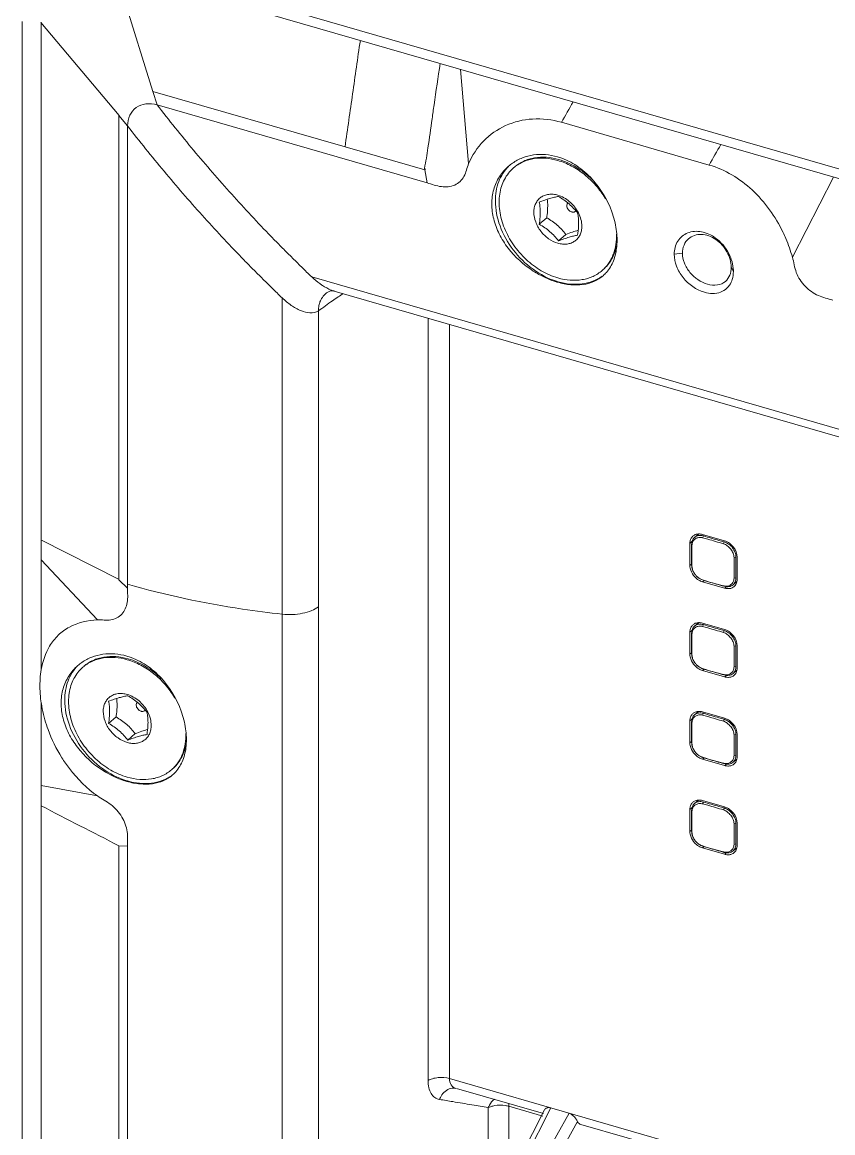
# Model space of a CAD drawing. Header units: millimetres. Extents: x 0 to 3564, y 0 to 2520.
# Drawn here: x 2374.2 to 2421.7, y 1980.3 to 2045.3 of the extents above; entities that cross this region are included whole.
import ezdxf

# ---------------------------------------------------------------- set-up
doc = ezdxf.new("R2010")
doc.units = ezdxf.units.MM
doc.layers.get('0').update_dxf_attribs({"lineweight": 13})

# ---------------------------------------------------------------- blocks, each defined once
blk = doc.blocks.new('A$C00222079')
for p, q in [((6.218, 23.867), (5.781, 23.488)), ((6.906, 22.514), (7.343, 22.892))]:
    blk.add_line(p, q)
for centre, radius, start, end in [((5.816, 23.857), 3.725, 71.81284, 73.89251), ((5.775, 24.798), 2.755, 124.53327, 130.89856), ((5.734, 25.094), 2.237, 128.87055, 130.89382), ((5.278, 22.373), 5.103, 30.43233, 31.15554), ((8.006, 22.471), 2.237, 310.89414, 312.91547), ((8.165, 22.036), 2.073, 310.92392, 318.53906), ((8.146, 24.584), 4.676, 253.0269, 253.89628), ((8.031, 24.101), 4.145, 252.61394, 253.89542)]:
    blk.add_arc(centre, radius, start, end)
for points, knots in [([(6.849, 27.436), (6.619, 27.502), (6.152, 27.589), (5.451, 27.57), (4.791, 27.4), (4.394, 27.192), (4.213, 27.067)], [0, 0, 0, 0, 0.261998, 0.514879, 0.76, 1, 1, 1, 1]), ([(4.33, 26.837), (4.41, 26.906), (4.582, 27.035), (4.867, 27.19), (5.175, 27.307), (5.618, 27.41), (6.216, 27.432), (6.692, 27.343), (6.93, 27.274)], [0, 0, 0, 0, 0.116286, 0.233593, 0.352871, 0.474937, 0.729326, 1, 1, 1, 1]), ([(6.87, 27.222), (6.639, 27.289), (6.177, 27.377), (5.597, 27.361), (5.164, 27.269), (4.862, 27.163), (4.582, 27.019), (4.411, 26.9), (4.331, 26.835)], [0, 0, 0, 0, 0.270316, 0.524847, 0.647069, 0.766487, 0.883841, 1, 1, 1, 1]), ([(8.877, 26.133), (8.612, 26.422), (8.029, 26.931), (7.334, 27.279), (6.978, 27.396)], [0, 0, 0, 0, 0.511319, 1, 1, 1, 1]), ([(3.971, 26.88), (3.768, 26.704), (3.409, 26.286), (3.073, 25.521), (2.96, 24.664), (3.078, 23.771), (3.413, 22.89), (4.116, 21.786), (4.871, 21.106), (5.43, 20.746)], [0, 0, 0, 0, 0.110779, 0.223415, 0.340175, 0.462703, 0.591528, 0.725827, 1, 1, 1, 1]), ([(3.977, 26.877), (3.853, 26.752), (3.629, 26.471), (3.299, 25.806), (3.209, 25.234), (3.209, 24.851)], [0, 0, 0, 0, 0.237804, 0.481875, 1, 1, 1, 1]), ([(4.27, 26.785), (4.163, 26.692), (3.964, 26.483), (3.727, 26.116), (3.556, 25.702), (3.452, 25.249), (3.419, 24.768), (3.455, 24.267), (3.561, 23.757), (3.733, 23.247), (3.969, 22.749), (4.263, 22.272), (4.61, 21.826), (5.003, 21.418), (5.433, 21.059), (6.036, 20.659), (6.532, 20.439), (6.87, 20.342)], [0, 0, 0, 0, 0.05183, 0.104458, 0.158586, 0.214743, 0.27325, 0.33421, 0.397528, 0.46294, 0.530041, 0.598325, 0.667217, 0.736111, 0.804398, 0.871501, 1, 1, 1, 1]), ([(9.646, 25.013), (9.486, 25.278), (9.118, 25.779), (8.449, 26.418), (7.696, 26.915), (7.147, 27.142), (6.87, 27.222)], [0, 0, 0, 0, 0.256117, 0.511979, 0.761604, 1, 1, 1, 1]), ([(6.93, 27.274), (7.284, 27.172), (7.983, 26.858), (8.586, 26.39), (8.865, 26.12)], [0, 0, 0, 0, 0.487118, 1, 1, 1, 1]), ([(10.325, 22.187), (10.357, 22.515), (10.328, 23.211), (9.969, 24.604), (9.382, 25.584), (8.877, 26.133)], [0, 0, 0, 0, 0.230273, 0.47968, 1, 1, 1, 1]), ([(3.209, 24.851), (3.209, 24.355), (3.418, 23.321), (4.197, 21.932), (5.345, 20.801), (6.3, 20.3), (6.792, 20.146)], [0, 0, 0, 0, 0.237626, 0.493501, 0.752993, 1, 1, 1, 1]), ([(6.87, 25.188), (6.781, 25.214), (6.602, 25.249), (6.336, 25.247), (6.088, 25.187), (5.871, 25.073), (5.692, 24.906), (5.56, 24.696), (5.481, 24.452), (5.464, 24.277), (5.464, 24.188)], [0, 0, 0, 0, 0.136999, 0.266428, 0.389247, 0.50766, 0.62481, 0.744133, 0.86857, 1, 1, 1, 1]), ([(6.906, 25.112), (6.827, 25.1), (6.657, 25.069), (6.389, 24.999), (6.093, 24.903), (5.887, 24.828), (5.781, 24.787)], [0, 0, 0, 0, 0.204428, 0.440769, 0.709115, 1, 1, 1, 1]), ([(5.839, 24.188), (5.839, 24.293), (5.83, 24.494), (5.799, 24.693), (5.781, 24.787)], [0, 0, 0, 0, 0.522764, 1, 1, 1, 1]), ([(6.276, 24.566), (6.276, 24.6), (6.274, 24.73), (6.264, 24.859), (6.252, 24.954)], [0, 0, 0, 0, 0.260939, 1, 1, 1, 1]), ([(8.076, 24.158), (8.013, 24.281), (7.899, 24.456), (7.717, 24.665), (7.517, 24.854), (7.241, 25.047), (6.995, 25.152), (6.87, 25.188)], [0, 0, 0, 0, 0.25442, 0.382873, 0.510825, 0.761319, 1, 1, 1, 1]), ([(8.031, 24.138), (7.956, 24.233), (7.798, 24.422), (7.53, 24.682), (7.23, 24.913), (7.015, 25.048), (6.906, 25.112)], [0, 0, 0, 0, 0.243221, 0.492743, 0.746206, 1, 1, 1, 1]), ([(7.401, 24.566), (7.401, 24.597), (7.408, 24.642), (7.436, 24.694), (7.454, 24.716), (7.464, 24.726)], [0, 0, 0, 0, 0.51828, 0.762133, 1, 1, 1, 1]), ([(5.464, 24.188), (5.464, 23.995), (5.525, 23.697), (5.695, 23.332), (5.87, 23.069), (6.083, 22.833), (6.4, 22.571), (6.679, 22.431), (6.87, 22.376)], [0, 0, 0, 0, 0.237649, 0.364578, 0.494405, 0.625031, 0.754273, 1, 1, 1, 1]), ([(5.781, 23.488), (5.79, 23.548), (5.821, 23.78), (5.839, 24.014), (5.839, 24.188)], [0, 0, 0, 0, 0.258902, 1, 1, 1, 1]), ([(6.218, 23.867), (6.227, 23.926), (6.258, 24.159), (6.276, 24.393), (6.276, 24.566)], [0, 0, 0, 0, 0.258895, 1, 1, 1, 1]), ([(7.682, 24.204), (7.644, 24.215), (7.569, 24.253), (7.479, 24.339), (7.418, 24.447), (7.401, 24.528), (7.401, 24.566)], [0, 0, 0, 0, 0.246106, 0.505616, 0.761983, 1, 1, 1, 1]), ([(7.922, 24.269), (7.91, 24.253), (7.879, 24.223), (7.82, 24.196), (7.752, 24.189), (7.705, 24.197), (7.682, 24.204)], [0, 0, 0, 0, 0.235089, 0.474254, 0.727492, 1, 1, 1, 1]), ([(8.031, 24.138), (8.049, 24.044), (8.08, 23.845), (8.089, 23.643), (8.089, 23.538)], [0, 0, 0, 0, 0.477241, 1, 1, 1, 1]), ([(8.277, 23.376), (8.277, 23.507), (8.239, 23.779), (8.14, 24.033), (8.076, 24.158)], [0, 0, 0, 0, 0.484404, 1, 1, 1, 1]), ([(5.781, 23.488), (5.89, 23.424), (6.105, 23.289), (6.405, 23.058), (6.673, 22.798), (6.831, 22.61), (6.906, 22.514)], [0, 0, 0, 0, 0.253794, 0.507257, 0.756779, 1, 1, 1, 1]), ([(7.343, 22.892), (7.268, 22.988), (7.11, 23.176), (6.842, 23.436), (6.542, 23.667), (6.327, 23.802), (6.218, 23.867)], [0, 0, 0, 0, 0.243221, 0.492743, 0.746206, 1, 1, 1, 1]), ([(8.089, 23.538), (8.089, 23.482), (8.083, 23.248), (8.057, 23.015), (8.031, 22.839)], [0, 0, 0, 0, 0.239408, 1, 1, 1, 1]), ([(6.87, 22.376), (6.96, 22.35), (7.139, 22.315), (7.405, 22.317), (7.652, 22.376), (7.87, 22.491), (8.049, 22.658), (8.18, 22.868), (8.26, 23.112), (8.277, 23.287), (8.277, 23.376)], [0, 0, 0, 0, 0.136999, 0.266428, 0.389247, 0.50766, 0.62481, 0.744133, 0.86857, 1, 1, 1, 1]), ([(6.906, 22.514), (7.012, 22.554), (7.218, 22.63), (7.514, 22.726), (7.782, 22.795), (7.952, 22.827), (8.031, 22.839)], [0, 0, 0, 0, 0.290885, 0.559231, 0.795572, 1, 1, 1, 1]), ([(8.069, 23.134), (7.952, 23.103), (7.708, 23.028), (7.468, 22.94), (7.343, 22.892)], [0, 0, 0, 0, 0.473379, 1, 1, 1, 1]), ([(9.53, 20.832), (9.595, 20.893), (9.72, 21.024), (9.883, 21.242), (10.022, 21.481), (10.173, 21.828), (10.295, 22.306), (10.315, 22.704), (10.308, 22.907)], [0, 0, 0, 0, 0.11782, 0.236586, 0.356981, 0.479606, 0.733095, 1, 1, 1, 1]), ([(10.306, 22.197), (10.278, 22.062), (10.203, 21.798), (10.033, 21.431), (9.811, 21.103), (9.628, 20.916), (9.531, 20.831)], [0, 0, 0, 0, 0.259837, 0.511539, 0.757326, 1, 1, 1, 1]), ([(9.718, 20.664), (9.893, 20.861), (10.18, 21.349), (10.298, 21.898), (10.325, 22.187)], [0, 0, 0, 0, 0.476373, 1, 1, 1, 1]), ([(5.43, 20.746), (5.538, 20.677), (5.966, 20.421), (6.427, 20.22), (6.781, 20.112)], [0, 0, 0, 0, 0.257591, 1, 1, 1, 1]), ([(6.849, 20.092), (7.102, 20.019), (7.599, 19.919), (8.33, 19.925), (8.989, 20.099), (9.363, 20.332), (9.522, 20.47)], [0, 0, 0, 0, 0.280581, 0.537986, 0.774784, 1, 1, 1, 1]), ([(6.87, 20.342), (7.108, 20.273), (7.585, 20.183), (8.183, 20.206), (8.626, 20.309), (8.934, 20.426), (9.218, 20.581), (9.39, 20.709), (9.471, 20.779)], [0, 0, 0, 0, 0.270674, 0.525062, 0.647129, 0.766407, 0.883714, 1, 1, 1, 1]), ([(6.881, 20.119), (7.114, 20.052), (7.582, 19.96), (8.278, 19.966), (8.923, 20.121), (9.307, 20.324), (9.478, 20.445)], [0, 0, 0, 0, 0.269777, 0.524852, 0.766736, 1, 1, 1, 1])]:
    blk.add_open_spline(points, degree=3, knots=knots)

msp = doc.modelspace()

# ---------------------------------------------------------------- linework, layer by layer
for p, q in [((2540.469, 2002.542), (2379.371, 2049.047)), ((2381.84, 2041.261), (2379.621, 2048.398)), ((2379.621, 2048.398), (2497.4, 2014.398)), ((2374.175, 2045.351), (2374.175, 1709.333)), ((2375.262, 2045.303), (2379.863, 2039.851)), ((2375.285, 2045.312), (2375.286, 2015.003)), ((2399.865, 2042.554), (2400.343, 2037.031)), ((2382.085, 2040.471), (2381.84, 2041.261)), ((2393.097, 2038.012), (2381.84, 2041.261)), ((2382.085, 2040.471), (2397.908, 2035.903)), ((2379.847, 2012.652), (2379.847, 2039.844)), ((2379.847, 2039.844), (2380.352, 2039.238)), ((2380.352, 2039.238), (2380.351, 2012.392)), ((2414.445, 2036.95), (2405.785, 2039.45)), ((2397.774, 2036.662), (2393.097, 2038.012)), ((2397.774, 2036.662), (2397.908, 2035.903)), ((2421.732, 2036.241), (2419.321, 2031.553)), ((2412.874, 2031.783), (2412.396, 2031.719)), ((2415.732, 2030.958), (2415.86, 2030.719)), ((2391.155, 2030.393), (2528.683, 1990.692)), ((2392.045, 2029.477), (2392.014, 2029.454)), ((2392.459, 2029.562), (2392.435, 2029.569)), ((2528.181, 1990.382), (2392.459, 2029.562)), ((2389.418, 2010.637), (2389.418, 2029.166)), ((2391.538, 2028.401), (2391.534, 2011.076)), ((2397.962, 2027.973), (2397.962, 1983.318)), ((2399.223, 2027.609), (2399.223, 1983.427)), ((2375.262, 2014.992), (2379.863, 2012.66)), ((2375.289, 2013.814), (2375.286, 2015.003)), ((2413.443, 2014.904), (2413.314, 2014.783)), ((2413.581, 2015.129), (2413.81, 2015.328)), ((2415.349, 2014.932), (2414.05, 2015.307)), ((2414.058, 2015.112), (2414.108, 2015.22)), ((2413.314, 2013.484), (2413.314, 2014.783)), ((2413.433, 2014.668), (2413.415, 2014.727)), ((2413.433, 2014.668), (2413.438, 2014.726)), ((2415.273, 2014.761), (2415.32, 2014.87)), ((2375.291, 2007.393), (2375.289, 2013.814)), ((2375.291, 2013.816), (2378.594, 2010.303)), ((2415.898, 2013.956), (2416.013, 2013.977)), ((2416.086, 2013.983), (2416.086, 2012.684)), ((2413.314, 2013.484), (2413.383, 2013.549)), ((2413.433, 2013.452), (2413.415, 2013.515)), ((2413.433, 2013.452), (2413.431, 2013.515)), ((2413.433, 2013.452), (2413.432, 2013.515)), ((2380.351, 2012.159), (2379.847, 2012.652)), ((2380.351, 2012.392), (2380.351, 2012.159)), ((2414.128, 2012.598), (2414.05, 2012.536)), ((2415.349, 2012.161), (2414.05, 2012.536)), ((2414.058, 2012.647), (2414.108, 2012.622)), ((2414.111, 2012.631), (2414.058, 2012.647)), ((2414.111, 2012.63), (2414.058, 2012.647)), ((2415.273, 2012.296), (2415.32, 2012.272)), ((2415.84, 2012.357), (2416.056, 2012.543)), ((2415.898, 2012.741), (2416.013, 2012.765)), ((2415.349, 2012.161), (2415.458, 2012.248)), ((2391.534, 1916.679), (2391.534, 2011.076)), ((2389.42, 1885.408), (2389.42, 2010.636)), ((2413.443, 2009.708), (2413.314, 2009.587)), ((2413.581, 2009.933), (2413.81, 2010.132)), ((2415.349, 2009.736), (2414.05, 2010.111)), ((2414.058, 2009.916), (2414.108, 2010.024)), ((2413.314, 2008.288), (2413.314, 2009.587)), ((2413.433, 2009.471), (2413.415, 2009.531)), ((2413.433, 2009.471), (2413.438, 2009.53)), ((2415.273, 2009.565), (2415.32, 2009.674)), ((2415.898, 2008.76), (2416.013, 2008.781)), ((2416.086, 2008.787), (2416.086, 2007.488)), ((2413.314, 2008.288), (2413.383, 2008.353)), ((2413.433, 2008.256), (2413.415, 2008.319)), ((2413.433, 2008.256), (2413.431, 2008.319)), ((2413.433, 2008.256), (2413.432, 2008.319)), ((2414.128, 2007.402), (2414.05, 2007.339)), ((2415.349, 2006.964), (2414.05, 2007.339)), ((2414.058, 2007.451), (2414.108, 2007.426)), ((2414.111, 2007.435), (2414.058, 2007.451)), ((2414.111, 2007.434), (2414.058, 2007.451)), ((2415.273, 2007.1), (2415.32, 2007.076)), ((2415.84, 2007.161), (2416.056, 2007.347)), ((2415.898, 2007.544), (2416.013, 2007.569)), ((2375.213, 2006.446), (2375.227, 2006.854)), ((2415.349, 2006.964), (2415.458, 2007.052)), ((2375.291, 1937.047), (2375.291, 2005.431)), ((2413.443, 2004.511), (2413.314, 2004.391)), ((2413.581, 2004.737), (2413.81, 2004.936)), ((2415.349, 2004.54), (2414.05, 2004.915)), ((2414.058, 2004.72), (2414.108, 2004.828)), ((2413.314, 2003.092), (2413.314, 2004.391)), ((2413.433, 2004.275), (2413.415, 2004.335)), ((2413.433, 2004.275), (2413.438, 2004.333)), ((2415.273, 2004.369), (2415.32, 2004.478)), ((2415.898, 2003.564), (2416.013, 2003.585)), ((2416.086, 2003.591), (2416.086, 2002.292)), ((2413.314, 2003.092), (2413.383, 2003.157)), ((2413.433, 2003.06), (2413.415, 2003.123)), ((2413.433, 2003.06), (2413.431, 2003.123)), ((2413.433, 2003.06), (2413.432, 2003.123)), ((2414.128, 2002.206), (2414.05, 2002.143)), ((2415.349, 2001.768), (2414.05, 2002.143)), ((2414.058, 2002.255), (2414.108, 2002.23)), ((2414.111, 2002.239), (2414.058, 2002.255)), ((2414.111, 2002.238), (2414.058, 2002.255)), ((2415.273, 2001.904), (2415.32, 2001.88)), ((2415.84, 2001.965), (2416.056, 2002.151)), ((2415.898, 2002.348), (2416.013, 2002.373)), ((2415.349, 2001.768), (2415.458, 2001.855)), ((2375.291, 2000.609), (2378.593, 1999.985)), ((2413.443, 1999.315), (2413.314, 1999.194)), ((2413.581, 1999.54), (2413.81, 1999.739)), ((2415.349, 1999.343), (2414.05, 1999.718)), ((2414.058, 1999.523), (2414.108, 1999.632)), ((2413.314, 1997.896), (2413.314, 1999.194)), ((2413.433, 1999.079), (2413.415, 1999.139)), ((2413.433, 1999.079), (2413.438, 1999.137)), ((2415.273, 1999.172), (2415.32, 1999.282)), ((2415.898, 1998.368), (2416.013, 1998.389)), ((2416.086, 1998.394), (2416.086, 1997.096)), ((2413.314, 1997.896), (2413.383, 1997.961)), ((2413.433, 1997.864), (2413.415, 1997.927)), ((2413.433, 1997.864), (2413.431, 1997.927)), ((2413.433, 1997.864), (2413.432, 1997.927)), ((2379.847, 1934.692), (2379.847, 1997.064)), ((2379.847, 1997.064), (2380.351, 1997.037)), ((2380.351, 1997.037), (2380.352, 1934.197)), ((2414.128, 1997.009), (2414.05, 1996.947)), ((2415.349, 1996.572), (2414.05, 1996.947)), ((2414.058, 1997.059), (2414.108, 1997.034)), ((2414.111, 1997.042), (2414.058, 1997.059)), ((2414.111, 1997.042), (2414.058, 1997.059)), ((2415.273, 1996.708), (2415.32, 1996.684)), ((2415.84, 1996.768), (2416.056, 1996.955)), ((2415.898, 1997.152), (2416.013, 1997.177)), ((2415.349, 1996.572), (2415.458, 1996.659)), ((2399.223, 1983.427), (2529.876, 1945.71)), ((2399.548, 1982.866), (2399.592, 1982.856)), ((2404.727, 1981.376), (2399.64, 1982.845)), ((2401.497, 1981.73), (2401.497, 1975.113)), ((2402.703, 1981.809), (2402.703, 1977.487)), ((2404.687, 1981.236), (2402.703, 1981.809)), ((2399.342, 1970.87), (2404.791, 1981.596)), ((2399.662, 1970.91), (2405.152, 1981.715)), ((2406.235, 1981.402), (2400.224, 1970.748)), ((2400.775, 1970.351), (2406.731, 1980.907)), ((2412.348, 1979.176), (2406.924, 1980.742))]:
    msp.add_line(p, q)
msp.add_lwpolyline([(2392.047, 2029.48), (2392.208, 2029.56), (2392.35, 2029.584), (2392.391, 2029.583)])
for centre, radius, start, end in [((1823.803, 2372.116), 670.35, 330.247265, 330.365125), ((2006.074, 2094.489), 395.943, 351.79012, 352.04057), ((2466.853, 2007.855), 59.942, 149.64501, 150.96311), ((2405.118, 2010.601), 22.386, 123.7191, 124.71736), ((2405.127, 2010.587), 22.404, 122.77765, 123.71907), ((2405.11, 2010.612), 22.373, 124.7175, 127.344), ((2413.808, 2014.85), 0.48, 124.62621, 133.84612), ((2433.849, 2014.06), 20.424, 178.29487, 181.52764), ((2414.348, 2013.524), 0.923, 212.91076, 218.23462), ((2414.354, 2013.529), 0.931, 218.22748, 220.65552), ((2414.354, 2013.529), 0.931, 220.65728, 225.0978), ((2414.358, 2013.533), 0.937, 225.09823, 226.85706), ((2414.359, 2013.535), 0.939, 226.85655, 227.32931), ((2414.359, 2013.534), 0.938, 227.32758, 231.78771), ((2420.82, 2033.79), 22.198, 252.40781, 255.5308), ((2415.45, 2012.97), 0.697, 255.27845, 259.53045), ((2413.808, 2009.654), 0.48, 124.62621, 133.84612), ((2433.849, 2008.864), 20.424, 178.29487, 181.52764), ((2414.348, 2008.328), 0.923, 212.91076, 218.23462), ((2414.354, 2008.333), 0.931, 218.22748, 220.65552), ((2414.354, 2008.333), 0.931, 220.65728, 225.0978), ((2414.358, 2008.337), 0.937, 225.09823, 226.85706), ((2414.359, 2008.339), 0.939, 226.85655, 227.32931), ((2414.359, 2008.338), 0.938, 227.32758, 231.78771), ((2420.82, 2028.594), 22.198, 252.40781, 255.5308), ((2415.45, 2007.774), 0.697, 255.27845, 259.53045), ((2382.614, 2006.541), 7.407, 186.59617, 191.29541), ((2383.272, 2006.67), 8.077, 191.28349, 195.98638), ((2413.808, 2004.458), 0.48, 124.62621, 133.84612), ((2433.849, 2003.667), 20.424, 178.29487, 181.52764), ((2414.348, 2003.132), 0.923, 212.91076, 218.23462), ((2414.354, 2003.137), 0.931, 218.22748, 220.65552), ((2414.354, 2003.137), 0.931, 220.65728, 225.0978), ((2414.358, 2003.141), 0.937, 225.09823, 226.85706), ((2414.359, 2003.142), 0.939, 226.85655, 227.32931), ((2414.359, 2003.142), 0.938, 227.32758, 231.78771), ((2420.82, 2023.398), 22.198, 252.40781, 255.5308), ((2415.45, 2002.578), 0.697, 255.27845, 259.53045), ((2413.808, 1999.262), 0.48, 124.62621, 133.84612), ((2433.849, 1998.471), 20.424, 178.29487, 181.52764), ((2414.348, 1997.936), 0.923, 212.91076, 218.23462), ((2414.354, 1997.941), 0.931, 218.22748, 220.65552), ((2414.354, 1997.941), 0.931, 220.65728, 225.0978), ((2414.358, 1997.945), 0.937, 225.09823, 226.85706), ((2414.359, 1997.946), 0.939, 226.85655, 227.32931), ((2414.359, 1997.946), 0.938, 227.32758, 231.78771), ((2420.82, 2018.202), 22.198, 252.40781, 255.5308), ((2415.45, 1997.381), 0.697, 255.27845, 259.53045), ((2350.761, 1688.08), 298, 80.60284, 80.75432), ((2348.305, 1673.242), 313.04, 80.39482, 80.60286), ((2344.902, 1653.1), 333.467, 80.22856, 80.39572)]:
    msp.add_arc(centre, radius, start, end)
msp.add_ellipse((2407.185, 1981.705), major_axis=(0.293, 0.956), ratio=0.452555, start_param=-3.59988, end_param=-3.069737)
for points, knots in [([(2393.097, 2038.012), (2393.246, 2039.05), (2393.546, 2041.129), (2393.832, 2043.21), (2393.997, 2044.248)], [0, 0, 0, 0, 0.499669, 1, 1, 1, 1]), ([(2398.203, 2039.662), (2398.241, 2039.931), (2398.391, 2041.01), (2398.545, 2042.089), (2398.674, 2042.898)], [0, 0, 0, 0, 0.249251, 1, 1, 1, 1]), ([(2380.351, 2039.238), (2380.352, 2039.451), (2380.428, 2039.869), (2380.831, 2040.364), (2381.439, 2040.582), (2381.871, 2040.532), (2382.085, 2040.471)], [0, 0, 0, 0, 0.255969, 0.492109, 0.733175, 1, 1, 1, 1]), ([(2391.153, 2030.39), (2390.946, 2030.581), (2390.551, 2030.979), (2389.951, 2031.568), (2389.354, 2032.16), (2388.567, 2032.963), (2387.596, 2033.986), (2386.066, 2035.655), (2384.208, 2037.802), (2382.782, 2039.572), (2382.085, 2040.471)], [0, 0, 0, 0, 0.062137, 0.12408, 0.185871, 0.247936, 0.372622, 0.497618, 0.748561, 1, 1, 1, 1]), ([(2405.785, 2039.45), (2405.24, 2039.61), (2404.112, 2039.746), (2402.484, 2039.359), (2401.146, 2038.42), (2400.549, 2037.517), (2400.343, 2037.031)], [0, 0, 0, 0, 0.262461, 0.512802, 0.756386, 1, 1, 1, 1]), ([(2380.352, 2039.239), (2381.049, 2038.341), (2382.474, 2036.571), (2384.331, 2034.425), (2385.861, 2032.757), (2386.831, 2031.734), (2387.618, 2030.931), (2388.214, 2030.339), (2388.814, 2029.751), (2389.21, 2029.352), (2389.416, 2029.162)], [0, 0, 0, 0, 0.251437, 0.502379, 0.627375, 0.752061, 0.814127, 0.875919, 0.937859, 1, 1, 1, 1]), ([(2400.343, 2037.031), (2400.238, 2036.786), (2400.159, 2036.264), (2399.547, 2035.685), (2398.704, 2035.627), (2398.187, 2035.824), (2397.908, 2035.903)], [0, 0, 0, 0, 0.250321, 0.482032, 0.727298, 1, 1, 1, 1]), ([(2397.758, 2036.75), (2397.772, 2036.739), (2397.792, 2036.718), (2397.795, 2036.679), (2397.781, 2036.666), (2397.773, 2036.662)], [0, 0, 0, 0, 0.517358, 0.764094, 1, 1, 1, 1]), ([(2414.445, 2036.95), (2415.377, 2036.686), (2417.148, 2035.595), (2418.325, 2033.929), (2418.77, 2033.005)], [0, 0, 0, 0, 0.485666, 1, 1, 1, 1]), ([(2414.819, 2032.67), (2414.574, 2032.849), (2414.039, 2033.105), (2413.17, 2033.059), (2412.524, 2032.521), (2412.393, 2031.985), (2412.396, 2031.719)], [0, 0, 0, 0, 0.278704, 0.525753, 0.755957, 1, 1, 1, 1]), ([(2412.874, 2031.783), (2412.875, 2031.945), (2412.931, 2032.264), (2413.121, 2032.53), (2413.237, 2032.63)], [0, 0, 0, 0, 0.515303, 1, 1, 1, 1]), ([(2413.237, 2032.63), (2413.335, 2032.715), (2413.573, 2032.85), (2414.146, 2032.928), (2414.904, 2032.635), (2415.535, 2031.909), (2415.736, 2031.269), (2415.732, 2030.958)], [0, 0, 0, 0, 0.107796, 0.22092, 0.470016, 0.742434, 1, 1, 1, 1]), ([(2415.74, 2031.411), (2415.698, 2031.534), (2415.491, 2032.016), (2415.137, 2032.437), (2414.819, 2032.67)], [0, 0, 0, 0, 0.248041, 1, 1, 1, 1]), ([(2418.77, 2033.005), (2418.827, 2032.887), (2419.042, 2032.415), (2419.217, 2031.925), (2419.321, 2031.553)], [0, 0, 0, 0, 0.253364, 1, 1, 1, 1]), ([(2412.396, 2031.719), (2412.391, 2031.482), (2412.503, 2030.985), (2413.009, 2030.118), (2413.676, 2029.636), (2414.16, 2029.496)], [0, 0, 0, 0, 0.238325, 0.49517, 1, 1, 1, 1]), ([(2414.346, 2029.967), (2413.947, 2030.079), (2413.394, 2030.468), (2412.962, 2031.177), (2412.876, 2031.587), (2412.874, 2031.783)], [0, 0, 0, 0, 0.504488, 0.76153, 1, 1, 1, 1]), ([(2415.86, 2030.719), (2415.861, 2030.775), (2415.853, 2031.01), (2415.799, 2031.242), (2415.74, 2031.411)], [0, 0, 0, 0, 0.23867, 1, 1, 1, 1]), ([(2421.689, 2029.04), (2421.406, 2029.122), (2420.802, 2029.25), (2420.028, 2029.81), (2419.482, 2030.619), (2419.405, 2031.256), (2419.321, 2031.553)], [0, 0, 0, 0, 0.237612, 0.492043, 0.750802, 1, 1, 1, 1]), ([(2415.732, 2030.958), (2415.733, 2030.799), (2415.684, 2030.491), (2415.506, 2030.23), (2415.397, 2030.135)], [0, 0, 0, 0, 0.524887, 1, 1, 1, 1]), ([(2415.735, 2030.094), (2415.756, 2030.141), (2415.832, 2030.34), (2415.862, 2030.557), (2415.86, 2030.719)], [0, 0, 0, 0, 0.239732, 1, 1, 1, 1]), ([(2391.786, 2029.888), (2391.731, 2029.924), (2391.51, 2030.079), (2391.304, 2030.254), (2391.155, 2030.393)], [0, 0, 0, 0, 0.244065, 1, 1, 1, 1]), ([(2392.436, 2029.569), (2392.38, 2029.586), (2392.152, 2029.667), (2391.939, 2029.786), (2391.786, 2029.888)], [0, 0, 0, 0, 0.238772, 1, 1, 1, 1]), ([(2414.16, 2029.496), (2414.466, 2029.408), (2414.974, 2029.385), (2415.505, 2029.715), (2415.674, 2029.961), (2415.735, 2030.094)], [0, 0, 0, 0, 0.523608, 0.760333, 1, 1, 1, 1]), ([(2415.397, 2030.135), (2415.267, 2030.023), (2414.91, 2029.871), (2414.533, 2029.914), (2414.346, 2029.967)], [0, 0, 0, 0, 0.468258, 1, 1, 1, 1]), ([(2391.538, 2028.401), (2391.257, 2028.204), (2390.587, 2028.333), (2389.928, 2028.719), (2389.585, 2029.009), (2389.416, 2029.164)], [0, 0, 0, 0, 0.436874, 0.708898, 1, 1, 1, 1]), ([(2391.596, 2028.827), (2391.587, 2028.793), (2391.552, 2028.653), (2391.538, 2028.508), (2391.539, 2028.399)], [0, 0, 0, 0, 0.243624, 1, 1, 1, 1]), ([(2391.768, 2029.195), (2391.711, 2029.112), (2391.648, 2028.989), (2391.606, 2028.86), (2391.596, 2028.827)], [0, 0, 0, 0, 0.743877, 1, 1, 1, 1]), ([(2413.371, 2015.05), (2413.342, 2014.989), (2413.319, 2014.898), (2413.314, 2014.807), (2413.314, 2014.783)], [0, 0, 0, 0, 0.739787, 1, 1, 1, 1]), ([(2413.581, 2015.129), (2413.554, 2015.106), (2413.505, 2015.052), (2413.453, 2014.956), (2413.422, 2014.845), (2413.415, 2014.768), (2413.415, 2014.727)], [0, 0, 0, 0, 0.237059, 0.478093, 0.730902, 1, 1, 1, 1]), ([(2413.438, 2014.726), (2413.442, 2014.761), (2413.457, 2014.828), (2413.499, 2014.921), (2413.56, 2014.999), (2413.639, 2015.061), (2413.731, 2015.106), (2413.872, 2015.14), (2413.986, 2015.132), (2414.058, 2015.112)], [0, 0, 0, 0, 0.126964, 0.246941, 0.363994, 0.481968, 0.603699, 0.730655, 1, 1, 1, 1]), ([(2413.808, 2015.336), (2413.783, 2015.334), (2413.687, 2015.323), (2413.594, 2015.286), (2413.535, 2015.245)], [0, 0, 0, 0, 0.260669, 1, 1, 1, 1]), ([(2414.108, 2015.22), (2414.06, 2015.234), (2413.963, 2015.252), (2413.82, 2015.245), (2413.689, 2015.205), (2413.613, 2015.157), (2413.581, 2015.129)], [0, 0, 0, 0, 0.269098, 0.525136, 0.76787, 1, 1, 1, 1]), ([(2414.058, 2015.112), (2414.159, 2015.084), (2414.565, 2014.971), (2414.97, 2014.853), (2415.273, 2014.761)], [0, 0, 0, 0, 0.247923, 1, 1, 1, 1]), ([(2415.32, 2014.87), (2415.219, 2014.898), (2414.813, 2015.012), (2414.41, 2015.129), (2414.108, 2015.22)], [0, 0, 0, 0, 0.251403, 1, 1, 1, 1]), ([(2416.086, 2013.983), (2416.085, 2014.19), (2415.915, 2014.608), (2415.553, 2014.873), (2415.349, 2014.932)], [0, 0, 0, 0, 0.494062, 1, 1, 1, 1]), ([(2413.415, 2014.727), (2413.414, 2014.626), (2413.411, 2014.222), (2413.412, 2013.817), (2413.415, 2013.515)], [0, 0, 0, 0, 0.251756, 1, 1, 1, 1]), ([(2415.273, 2014.761), (2415.315, 2014.749), (2415.397, 2014.714), (2415.51, 2014.64), (2415.613, 2014.548), (2415.705, 2014.443), (2415.784, 2014.329), (2415.864, 2014.171), (2415.897, 2014.041), (2415.898, 2013.956)], [0, 0, 0, 0, 0.121096, 0.24667, 0.375656, 0.506183, 0.635872, 0.762447, 1, 1, 1, 1]), ([(2416.013, 2013.977), (2416.014, 2014.024), (2416.004, 2014.119), (2415.962, 2014.26), (2415.896, 2014.396), (2415.809, 2014.525), (2415.705, 2014.642), (2415.588, 2014.742), (2415.459, 2014.821), (2415.367, 2014.857), (2415.32, 2014.87)], [0, 0, 0, 0, 0.116357, 0.237949, 0.364418, 0.494212, 0.624883, 0.753863, 0.879227, 1, 1, 1, 1]), ([(2415.898, 2013.956), (2415.899, 2013.854), (2415.904, 2013.449), (2415.903, 2013.043), (2415.898, 2012.741)], [0, 0, 0, 0, 0.252383, 1, 1, 1, 1]), ([(2416.013, 2012.765), (2416.012, 2012.865), (2416.009, 2013.269), (2416.01, 2013.674), (2416.013, 2013.977)], [0, 0, 0, 0, 0.248233, 1, 1, 1, 1]), ([(2413.314, 2013.484), (2413.314, 2013.435), (2413.335, 2013.226), (2413.432, 2013.028), (2413.53, 2012.901)], [0, 0, 0, 0, 0.235915, 1, 1, 1, 1]), ([(2413.415, 2013.515), (2413.416, 2013.465), (2413.427, 2013.361), (2413.471, 2013.207), (2413.544, 2013.058), (2413.609, 2012.967), (2413.646, 2012.924)], [0, 0, 0, 0, 0.233937, 0.481845, 0.738679, 1, 1, 1, 1]), ([(2413.573, 2013.023), (2413.53, 2013.089), (2413.479, 2013.195), (2413.442, 2013.343), (2413.434, 2013.416), (2413.433, 2013.452)], [0, 0, 0, 0, 0.515839, 0.764002, 1, 1, 1, 1]), ([(2389.42, 2010.637), (2388.641, 2010.72), (2385.585, 2011.114), (2382.558, 2011.755), (2380.35, 2012.392)], [0, 0, 0, 0, 0.254305, 1, 1, 1, 1]), ([(2413.723, 2012.844), (2413.779, 2012.792), (2413.9, 2012.703), (2414.038, 2012.643), (2414.108, 2012.622)], [0, 0, 0, 0, 0.513052, 1, 1, 1, 1]), ([(2413.767, 2012.675), (2413.789, 2012.659), (2413.877, 2012.601), (2413.975, 2012.557), (2414.05, 2012.536)], [0, 0, 0, 0, 0.258277, 1, 1, 1, 1]), ([(2414.058, 2012.647), (2414.008, 2012.663), (2413.91, 2012.705), (2413.821, 2012.764), (2413.779, 2012.797)], [0, 0, 0, 0, 0.488501, 1, 1, 1, 1]), ([(2414.108, 2012.622), (2414.208, 2012.592), (2414.611, 2012.472), (2415.016, 2012.356), (2415.32, 2012.272)], [0, 0, 0, 0, 0.248587, 1, 1, 1, 1]), ([(2415.32, 2012.272), (2415.368, 2012.259), (2415.464, 2012.241), (2415.605, 2012.244), (2415.734, 2012.281), (2415.808, 2012.329), (2415.84, 2012.357)], [0, 0, 0, 0, 0.27289, 0.526187, 0.765547, 1, 1, 1, 1]), ([(2415.898, 2012.741), (2415.898, 2012.703), (2415.888, 2012.63), (2415.852, 2012.528), (2415.796, 2012.439), (2415.724, 2012.367), (2415.637, 2012.313), (2415.504, 2012.269), (2415.395, 2012.272), (2415.324, 2012.285)], [0, 0, 0, 0, 0.132573, 0.260493, 0.383985, 0.504065, 0.622652, 0.742747, 1, 1, 1, 1]), ([(2415.84, 2012.357), (2415.868, 2012.381), (2415.918, 2012.436), (2415.973, 2012.534), (2416.007, 2012.646), (2416.014, 2012.725), (2416.013, 2012.765)], [0, 0, 0, 0, 0.237779, 0.482672, 0.736475, 1, 1, 1, 1]), ([(2380.35, 2012.158), (2380.349, 2011.879), (2380.407, 2011.345), (2380.132, 2010.706), (2379.734, 2010.398), (2379.243, 2010.238), (2378.854, 2010.313), (2378.594, 2010.303)], [0, 0, 0, 0, 0.270261, 0.512547, 0.629105, 0.748309, 1, 1, 1, 1]), ([(2415.349, 2012.161), (2415.373, 2012.154), (2415.466, 2012.132), (2415.563, 2012.127), (2415.633, 2012.136)], [0, 0, 0, 0, 0.260374, 1, 1, 1, 1]), ([(2415.633, 2012.136), (2415.657, 2012.139), (2415.747, 2012.156), (2415.833, 2012.197), (2415.886, 2012.238)], [0, 0, 0, 0, 0.25913, 1, 1, 1, 1]), ([(2391.534, 2011.076), (2391.416, 2010.983), (2391.118, 2010.82), (2390.411, 2010.615), (2389.816, 2010.594), (2389.42, 2010.637)], [0, 0, 0, 0, 0.204586, 0.456813, 1, 1, 1, 1]), ([(2375.785, 2008.766), (2375.925, 2008.999), (2376.26, 2009.432), (2377.169, 2010.09), (2378.025, 2010.282), (2378.594, 2010.303)], [0, 0, 0, 0, 0.24525, 0.486598, 1, 1, 1, 1]), ([(2413.371, 2009.854), (2413.342, 2009.793), (2413.319, 2009.702), (2413.314, 2009.611), (2413.314, 2009.587)], [0, 0, 0, 0, 0.739787, 1, 1, 1, 1]), ([(2413.581, 2009.933), (2413.554, 2009.91), (2413.505, 2009.856), (2413.453, 2009.76), (2413.422, 2009.649), (2413.415, 2009.571), (2413.415, 2009.531)], [0, 0, 0, 0, 0.237059, 0.478093, 0.730902, 1, 1, 1, 1]), ([(2413.438, 2009.53), (2413.442, 2009.565), (2413.457, 2009.632), (2413.499, 2009.725), (2413.56, 2009.803), (2413.639, 2009.865), (2413.731, 2009.91), (2413.872, 2009.944), (2413.986, 2009.936), (2414.058, 2009.916)], [0, 0, 0, 0, 0.126964, 0.246941, 0.363994, 0.481968, 0.603699, 0.730655, 1, 1, 1, 1]), ([(2413.808, 2010.14), (2413.783, 2010.138), (2413.687, 2010.127), (2413.594, 2010.09), (2413.535, 2010.049)], [0, 0, 0, 0, 0.260669, 1, 1, 1, 1]), ([(2414.108, 2010.024), (2414.06, 2010.038), (2413.963, 2010.056), (2413.82, 2010.049), (2413.689, 2010.009), (2413.613, 2009.961), (2413.581, 2009.933)], [0, 0, 0, 0, 0.269098, 0.525136, 0.76787, 1, 1, 1, 1]), ([(2414.058, 2009.916), (2414.159, 2009.888), (2414.565, 2009.775), (2414.97, 2009.657), (2415.273, 2009.565)], [0, 0, 0, 0, 0.247923, 1, 1, 1, 1]), ([(2415.32, 2009.674), (2415.219, 2009.702), (2414.813, 2009.815), (2414.41, 2009.933), (2414.108, 2010.024)], [0, 0, 0, 0, 0.251403, 1, 1, 1, 1]), ([(2416.086, 2008.787), (2416.085, 2008.994), (2415.915, 2009.412), (2415.553, 2009.676), (2415.349, 2009.736)], [0, 0, 0, 0, 0.494062, 1, 1, 1, 1]), ([(2413.415, 2009.531), (2413.414, 2009.43), (2413.411, 2009.025), (2413.412, 2008.621), (2413.415, 2008.319)], [0, 0, 0, 0, 0.251756, 1, 1, 1, 1]), ([(2415.273, 2009.565), (2415.315, 2009.553), (2415.397, 2009.517), (2415.51, 2009.444), (2415.613, 2009.352), (2415.705, 2009.247), (2415.784, 2009.133), (2415.864, 2008.975), (2415.897, 2008.845), (2415.898, 2008.76)], [0, 0, 0, 0, 0.121096, 0.24667, 0.375656, 0.506183, 0.635872, 0.762447, 1, 1, 1, 1]), ([(2416.013, 2008.781), (2416.014, 2008.828), (2416.004, 2008.923), (2415.962, 2009.064), (2415.896, 2009.2), (2415.809, 2009.329), (2415.705, 2009.445), (2415.588, 2009.546), (2415.459, 2009.625), (2415.367, 2009.661), (2415.32, 2009.674)], [0, 0, 0, 0, 0.116357, 0.237949, 0.364418, 0.494212, 0.624883, 0.753863, 0.879227, 1, 1, 1, 1]), ([(2375.226, 2006.855), (2375.238, 2007.033), (2375.316, 2007.695), (2375.534, 2008.347), (2375.785, 2008.766)], [0, 0, 0, 0, 0.267967, 1, 1, 1, 1]), ([(2415.898, 2008.76), (2415.899, 2008.658), (2415.904, 2008.253), (2415.903, 2007.847), (2415.898, 2007.544)], [0, 0, 0, 0, 0.252383, 1, 1, 1, 1]), ([(2416.013, 2007.569), (2416.012, 2007.669), (2416.009, 2008.073), (2416.01, 2008.477), (2416.013, 2008.781)], [0, 0, 0, 0, 0.248233, 1, 1, 1, 1]), ([(2413.314, 2008.288), (2413.314, 2008.239), (2413.335, 2008.03), (2413.432, 2007.832), (2413.53, 2007.705)], [0, 0, 0, 0, 0.235915, 1, 1, 1, 1]), ([(2413.415, 2008.319), (2413.416, 2008.268), (2413.427, 2008.165), (2413.471, 2008.011), (2413.544, 2007.862), (2413.609, 2007.771), (2413.646, 2007.728)], [0, 0, 0, 0, 0.233937, 0.481845, 0.738679, 1, 1, 1, 1]), ([(2413.573, 2007.827), (2413.53, 2007.892), (2413.479, 2007.999), (2413.442, 2008.147), (2413.434, 2008.22), (2413.433, 2008.256)], [0, 0, 0, 0, 0.515839, 0.764002, 1, 1, 1, 1]), ([(2413.723, 2007.648), (2413.779, 2007.596), (2413.9, 2007.507), (2414.038, 2007.447), (2414.108, 2007.426)], [0, 0, 0, 0, 0.513052, 1, 1, 1, 1]), ([(2413.767, 2007.478), (2413.789, 2007.463), (2413.877, 2007.405), (2413.975, 2007.361), (2414.05, 2007.339)], [0, 0, 0, 0, 0.258277, 1, 1, 1, 1]), ([(2414.058, 2007.451), (2414.008, 2007.467), (2413.91, 2007.509), (2413.821, 2007.567), (2413.779, 2007.601)], [0, 0, 0, 0, 0.488501, 1, 1, 1, 1]), ([(2414.108, 2007.426), (2414.208, 2007.396), (2414.611, 2007.276), (2415.016, 2007.16), (2415.32, 2007.076)], [0, 0, 0, 0, 0.248587, 1, 1, 1, 1]), ([(2415.32, 2007.076), (2415.368, 2007.063), (2415.464, 2007.044), (2415.605, 2007.048), (2415.734, 2007.085), (2415.808, 2007.133), (2415.84, 2007.161)], [0, 0, 0, 0, 0.27289, 0.526187, 0.765547, 1, 1, 1, 1]), ([(2415.898, 2007.544), (2415.898, 2007.507), (2415.888, 2007.434), (2415.852, 2007.332), (2415.796, 2007.243), (2415.724, 2007.171), (2415.637, 2007.117), (2415.504, 2007.073), (2415.395, 2007.076), (2415.324, 2007.089)], [0, 0, 0, 0, 0.132573, 0.260493, 0.383985, 0.504065, 0.622652, 0.742747, 1, 1, 1, 1]), ([(2415.84, 2007.161), (2415.868, 2007.184), (2415.918, 2007.239), (2415.973, 2007.338), (2416.007, 2007.45), (2416.014, 2007.529), (2416.013, 2007.569)], [0, 0, 0, 0, 0.237779, 0.482672, 0.736475, 1, 1, 1, 1]), ([(2375.213, 2006.446), (2375.213, 2006.384), (2375.216, 2006.132), (2375.235, 2005.879), (2375.256, 2005.69)], [0, 0, 0, 0, 0.244878, 1, 1, 1, 1]), ([(2415.349, 2006.964), (2415.373, 2006.958), (2415.466, 2006.935), (2415.563, 2006.93), (2415.633, 2006.939)], [0, 0, 0, 0, 0.260374, 1, 1, 1, 1]), ([(2415.633, 2006.939), (2415.657, 2006.943), (2415.747, 2006.96), (2415.833, 2007), (2415.886, 2007.042)], [0, 0, 0, 0, 0.25913, 1, 1, 1, 1]), ([(2413.371, 2004.658), (2413.342, 2004.597), (2413.319, 2004.506), (2413.314, 2004.414), (2413.314, 2004.391)], [0, 0, 0, 0, 0.739787, 1, 1, 1, 1]), ([(2413.581, 2004.737), (2413.554, 2004.713), (2413.505, 2004.66), (2413.453, 2004.563), (2413.422, 2004.453), (2413.415, 2004.375), (2413.415, 2004.335)], [0, 0, 0, 0, 0.237059, 0.478093, 0.730902, 1, 1, 1, 1]), ([(2413.438, 2004.333), (2413.442, 2004.368), (2413.457, 2004.436), (2413.499, 2004.529), (2413.56, 2004.607), (2413.639, 2004.669), (2413.731, 2004.713), (2413.872, 2004.747), (2413.986, 2004.74), (2414.058, 2004.72)], [0, 0, 0, 0, 0.126964, 0.246941, 0.363994, 0.481968, 0.603699, 0.730655, 1, 1, 1, 1]), ([(2413.808, 2004.943), (2413.783, 2004.942), (2413.687, 2004.931), (2413.594, 2004.893), (2413.535, 2004.853)], [0, 0, 0, 0, 0.260669, 1, 1, 1, 1]), ([(2414.108, 2004.828), (2414.06, 2004.842), (2413.963, 2004.86), (2413.82, 2004.853), (2413.689, 2004.813), (2413.613, 2004.765), (2413.581, 2004.737)], [0, 0, 0, 0, 0.269098, 0.525136, 0.76787, 1, 1, 1, 1]), ([(2414.058, 2004.72), (2414.159, 2004.692), (2414.565, 2004.579), (2414.97, 2004.46), (2415.273, 2004.369)], [0, 0, 0, 0, 0.247923, 1, 1, 1, 1]), ([(2415.32, 2004.478), (2415.219, 2004.506), (2414.813, 2004.619), (2414.41, 2004.737), (2414.108, 2004.828)], [0, 0, 0, 0, 0.251403, 1, 1, 1, 1]), ([(2416.086, 2003.591), (2416.085, 2003.798), (2415.915, 2004.216), (2415.553, 2004.48), (2415.349, 2004.54)], [0, 0, 0, 0, 0.494062, 1, 1, 1, 1]), ([(2375.507, 2004.446), (2375.562, 2004.254), (2375.813, 2003.483), (2376.171, 2002.748), (2376.496, 2002.23)], [0, 0, 0, 0, 0.246134, 1, 1, 1, 1]), ([(2413.415, 2004.335), (2413.414, 2004.233), (2413.411, 2003.829), (2413.412, 2003.425), (2413.415, 2003.123)], [0, 0, 0, 0, 0.251756, 1, 1, 1, 1]), ([(2415.273, 2004.369), (2415.315, 2004.356), (2415.397, 2004.321), (2415.51, 2004.247), (2415.613, 2004.156), (2415.705, 2004.051), (2415.784, 2003.936), (2415.864, 2003.779), (2415.897, 2003.649), (2415.898, 2003.564)], [0, 0, 0, 0, 0.121096, 0.24667, 0.375656, 0.506183, 0.635872, 0.762447, 1, 1, 1, 1]), ([(2416.013, 2003.585), (2416.014, 2003.632), (2416.004, 2003.727), (2415.962, 2003.867), (2415.896, 2004.004), (2415.809, 2004.133), (2415.705, 2004.249), (2415.588, 2004.35), (2415.459, 2004.429), (2415.367, 2004.465), (2415.32, 2004.478)], [0, 0, 0, 0, 0.116357, 0.237949, 0.364418, 0.494212, 0.624883, 0.753863, 0.879227, 1, 1, 1, 1]), ([(2415.898, 2003.564), (2415.899, 2003.461), (2415.904, 2003.056), (2415.903, 2002.651), (2415.898, 2002.348)], [0, 0, 0, 0, 0.252383, 1, 1, 1, 1]), ([(2416.013, 2002.373), (2416.012, 2002.473), (2416.009, 2002.877), (2416.01, 2003.281), (2416.013, 2003.585)], [0, 0, 0, 0, 0.248233, 1, 1, 1, 1]), ([(2413.314, 2003.092), (2413.314, 2003.043), (2413.335, 2002.833), (2413.432, 2002.636), (2413.53, 2002.509)], [0, 0, 0, 0, 0.235915, 1, 1, 1, 1]), ([(2413.415, 2003.123), (2413.416, 2003.072), (2413.427, 2002.968), (2413.471, 2002.815), (2413.544, 2002.666), (2413.609, 2002.575), (2413.646, 2002.532)], [0, 0, 0, 0, 0.233937, 0.481845, 0.738679, 1, 1, 1, 1]), ([(2413.573, 2002.63), (2413.53, 2002.696), (2413.479, 2002.803), (2413.442, 2002.95), (2413.434, 2003.024), (2413.433, 2003.06)], [0, 0, 0, 0, 0.515839, 0.764002, 1, 1, 1, 1]), ([(2376.496, 2002.23), (2376.635, 2002.009), (2377.221, 2001.164), (2377.966, 2000.427), (2378.593, 1999.985)], [0, 0, 0, 0, 0.254101, 1, 1, 1, 1]), ([(2413.723, 2002.452), (2413.779, 2002.4), (2413.9, 2002.311), (2414.038, 2002.25), (2414.108, 2002.23)], [0, 0, 0, 0, 0.513052, 1, 1, 1, 1]), ([(2413.767, 2002.282), (2413.789, 2002.266), (2413.877, 2002.209), (2413.975, 2002.165), (2414.05, 2002.143)], [0, 0, 0, 0, 0.258277, 1, 1, 1, 1]), ([(2414.058, 2002.255), (2414.008, 2002.27), (2413.91, 2002.313), (2413.821, 2002.371), (2413.779, 2002.405)], [0, 0, 0, 0, 0.488501, 1, 1, 1, 1]), ([(2414.108, 2002.23), (2414.208, 2002.2), (2414.611, 2002.079), (2415.016, 2001.964), (2415.32, 2001.88)], [0, 0, 0, 0, 0.248587, 1, 1, 1, 1]), ([(2415.32, 2001.88), (2415.368, 2001.866), (2415.464, 2001.848), (2415.605, 2001.852), (2415.734, 2001.889), (2415.808, 2001.937), (2415.84, 2001.965)], [0, 0, 0, 0, 0.27289, 0.526187, 0.765547, 1, 1, 1, 1]), ([(2415.898, 2002.348), (2415.898, 2002.311), (2415.888, 2002.238), (2415.852, 2002.136), (2415.796, 2002.047), (2415.724, 2001.975), (2415.637, 2001.921), (2415.504, 2001.877), (2415.395, 2001.88), (2415.324, 2001.893)], [0, 0, 0, 0, 0.132573, 0.260493, 0.383985, 0.504065, 0.622652, 0.742747, 1, 1, 1, 1]), ([(2415.84, 2001.965), (2415.868, 2001.988), (2415.918, 2002.043), (2415.973, 2002.142), (2416.007, 2002.254), (2416.014, 2002.333), (2416.013, 2002.373)], [0, 0, 0, 0, 0.237779, 0.482672, 0.736475, 1, 1, 1, 1]), ([(2415.349, 2001.768), (2415.373, 2001.761), (2415.466, 2001.739), (2415.563, 2001.734), (2415.633, 2001.743)], [0, 0, 0, 0, 0.260374, 1, 1, 1, 1]), ([(2415.633, 2001.743), (2415.657, 2001.746), (2415.747, 2001.763), (2415.833, 2001.804), (2415.886, 2001.846)], [0, 0, 0, 0, 0.25913, 1, 1, 1, 1]), ([(2380.351, 1997.036), (2380.35, 1997.319), (2380.39, 1997.916), (2380.113, 1998.646), (2379.734, 1999.154), (2379.386, 1999.489), (2378.988, 1999.744), (2378.718, 1999.896), (2378.593, 1999.985)], [0, 0, 0, 0, 0.230905, 0.482619, 0.615444, 0.747425, 0.874559, 1, 1, 1, 1]), ([(2379.846, 1997.064), (2379.086, 1997.456), (2377.567, 1998.241), (2376.039, 1999.007), (2375.291, 1999.418)], [0, 0, 0, 0, 0.500856, 1, 1, 1, 1]), ([(2413.371, 1999.462), (2413.342, 1999.401), (2413.319, 1999.31), (2413.314, 1999.218), (2413.314, 1999.194)], [0, 0, 0, 0, 0.739787, 1, 1, 1, 1]), ([(2413.581, 1999.54), (2413.554, 1999.517), (2413.505, 1999.464), (2413.453, 1999.367), (2413.422, 1999.257), (2413.415, 1999.179), (2413.415, 1999.139)], [0, 0, 0, 0, 0.237059, 0.478093, 0.730902, 1, 1, 1, 1]), ([(2413.438, 1999.137), (2413.442, 1999.172), (2413.457, 1999.24), (2413.499, 1999.333), (2413.56, 1999.411), (2413.639, 1999.473), (2413.731, 1999.517), (2413.872, 1999.551), (2413.986, 1999.544), (2414.058, 1999.523)], [0, 0, 0, 0, 0.126964, 0.246941, 0.363994, 0.481968, 0.603699, 0.730655, 1, 1, 1, 1]), ([(2413.808, 1999.747), (2413.783, 1999.746), (2413.687, 1999.734), (2413.594, 1999.697), (2413.535, 1999.657)], [0, 0, 0, 0, 0.260669, 1, 1, 1, 1]), ([(2414.108, 1999.632), (2414.06, 1999.646), (2413.963, 1999.664), (2413.82, 1999.657), (2413.689, 1999.617), (2413.613, 1999.569), (2413.581, 1999.54)], [0, 0, 0, 0, 0.269098, 0.525136, 0.76787, 1, 1, 1, 1]), ([(2414.058, 1999.523), (2414.159, 1999.496), (2414.565, 1999.383), (2414.97, 1999.264), (2415.273, 1999.172)], [0, 0, 0, 0, 0.247923, 1, 1, 1, 1]), ([(2415.32, 1999.282), (2415.219, 1999.31), (2414.813, 1999.423), (2414.41, 1999.541), (2414.108, 1999.632)], [0, 0, 0, 0, 0.251403, 1, 1, 1, 1]), ([(2416.086, 1998.394), (2416.085, 1998.602), (2415.915, 1999.02), (2415.553, 1999.284), (2415.349, 1999.343)], [0, 0, 0, 0, 0.494062, 1, 1, 1, 1]), ([(2413.415, 1999.139), (2413.414, 1999.037), (2413.411, 1998.633), (2413.412, 1998.229), (2413.415, 1997.927)], [0, 0, 0, 0, 0.251756, 1, 1, 1, 1]), ([(2415.273, 1999.172), (2415.315, 1999.16), (2415.397, 1999.125), (2415.51, 1999.051), (2415.613, 1998.96), (2415.705, 1998.855), (2415.784, 1998.74), (2415.864, 1998.583), (2415.897, 1998.453), (2415.898, 1998.368)], [0, 0, 0, 0, 0.121096, 0.24667, 0.375656, 0.506183, 0.635872, 0.762447, 1, 1, 1, 1]), ([(2416.013, 1998.389), (2416.014, 1998.435), (2416.004, 1998.531), (2415.962, 1998.671), (2415.896, 1998.808), (2415.809, 1998.937), (2415.705, 1999.053), (2415.588, 1999.153), (2415.459, 1999.233), (2415.367, 1999.269), (2415.32, 1999.282)], [0, 0, 0, 0, 0.116357, 0.237949, 0.364418, 0.494212, 0.624883, 0.753863, 0.879227, 1, 1, 1, 1]), ([(2415.898, 1998.368), (2415.899, 1998.265), (2415.904, 1997.86), (2415.903, 1997.455), (2415.898, 1997.152)], [0, 0, 0, 0, 0.252383, 1, 1, 1, 1]), ([(2416.013, 1997.177), (2416.012, 1997.277), (2416.009, 1997.681), (2416.01, 1998.085), (2416.013, 1998.389)], [0, 0, 0, 0, 0.248233, 1, 1, 1, 1]), ([(2413.314, 1997.896), (2413.314, 1997.846), (2413.335, 1997.637), (2413.432, 1997.439), (2413.53, 1997.313)], [0, 0, 0, 0, 0.235915, 1, 1, 1, 1]), ([(2413.415, 1997.927), (2413.416, 1997.876), (2413.427, 1997.772), (2413.471, 1997.619), (2413.544, 1997.469), (2413.609, 1997.378), (2413.646, 1997.336)], [0, 0, 0, 0, 0.233937, 0.481845, 0.738679, 1, 1, 1, 1]), ([(2413.573, 1997.434), (2413.53, 1997.5), (2413.479, 1997.607), (2413.442, 1997.754), (2413.434, 1997.828), (2413.433, 1997.864)], [0, 0, 0, 0, 0.515839, 0.764002, 1, 1, 1, 1]), ([(2413.723, 1997.256), (2413.779, 1997.204), (2413.9, 1997.115), (2414.038, 1997.054), (2414.108, 1997.034)], [0, 0, 0, 0, 0.513052, 1, 1, 1, 1]), ([(2413.767, 1997.086), (2413.789, 1997.07), (2413.877, 1997.013), (2413.975, 1996.969), (2414.05, 1996.947)], [0, 0, 0, 0, 0.258277, 1, 1, 1, 1]), ([(2414.058, 1997.059), (2414.008, 1997.074), (2413.91, 1997.117), (2413.821, 1997.175), (2413.779, 1997.209)], [0, 0, 0, 0, 0.488501, 1, 1, 1, 1]), ([(2414.108, 1997.034), (2414.208, 1997.004), (2414.611, 1996.883), (2415.016, 1996.768), (2415.32, 1996.684)], [0, 0, 0, 0, 0.248587, 1, 1, 1, 1]), ([(2415.32, 1996.684), (2415.368, 1996.67), (2415.464, 1996.652), (2415.605, 1996.655), (2415.734, 1996.693), (2415.808, 1996.74), (2415.84, 1996.768)], [0, 0, 0, 0, 0.27289, 0.526187, 0.765547, 1, 1, 1, 1]), ([(2415.898, 1997.152), (2415.898, 1997.115), (2415.888, 1997.042), (2415.852, 1996.94), (2415.796, 1996.851), (2415.724, 1996.778), (2415.637, 1996.725), (2415.504, 1996.681), (2415.395, 1996.683), (2415.324, 1996.697)], [0, 0, 0, 0, 0.132573, 0.260493, 0.383985, 0.504065, 0.622652, 0.742747, 1, 1, 1, 1]), ([(2415.84, 1996.768), (2415.868, 1996.792), (2415.918, 1996.847), (2415.973, 1996.946), (2416.007, 1997.057), (2416.014, 1997.136), (2416.013, 1997.177)], [0, 0, 0, 0, 0.237779, 0.482672, 0.736475, 1, 1, 1, 1]), ([(2415.349, 1996.572), (2415.373, 1996.565), (2415.466, 1996.543), (2415.563, 1996.538), (2415.633, 1996.547)], [0, 0, 0, 0, 0.260374, 1, 1, 1, 1]), ([(2415.633, 1996.547), (2415.657, 1996.55), (2415.747, 1996.567), (2415.833, 1996.608), (2415.886, 1996.65)], [0, 0, 0, 0, 0.25913, 1, 1, 1, 1]), ([(2397.962, 1983.318), (2398.043, 1983.365), (2398.238, 1983.439), (2398.662, 1983.516), (2399.008, 1983.489), (2399.223, 1983.427)], [0, 0, 0, 0, 0.217492, 0.478842, 1, 1, 1, 1]), ([(2397.963, 1983.318), (2397.962, 1983.176), (2397.986, 1982.911), (2398.118, 1982.559), (2398.339, 1982.304), (2398.54, 1982.223), (2398.64, 1982.209)], [0, 0, 0, 0, 0.302103, 0.560545, 0.785694, 1, 1, 1, 1]), ([(2399.592, 1982.856), (2399.483, 1982.887), (2399.273, 1983.048), (2399.222, 1983.3), (2399.223, 1983.427)], [0, 0, 0, 0, 0.469893, 1, 1, 1, 1]), ([(2398.89, 1982.618), (2398.806, 1982.531), (2398.714, 1982.394), (2398.653, 1982.246), (2398.64, 1982.209)], [0, 0, 0, 0, 0.755895, 1, 1, 1, 1]), ([(2399.548, 1982.865), (2399.435, 1982.881), (2399.184, 1982.853), (2398.978, 1982.71), (2398.89, 1982.618)], [0, 0, 0, 0, 0.475392, 1, 1, 1, 1]), ([(2401.497, 1981.73), (2401.516, 1981.78), (2401.6, 1981.968), (2401.735, 1982.135), (2401.858, 1982.225)], [0, 0, 0, 0, 0.261307, 1, 1, 1, 1]), ([(2401.862, 1981.846), (2401.829, 1981.84), (2401.704, 1981.813), (2401.581, 1981.771), (2401.497, 1981.73)], [0, 0, 0, 0, 0.267484, 1, 1, 1, 1]), ([(2402.703, 1981.809), (2402.638, 1981.827), (2402.362, 1981.886), (2402.073, 1981.884), (2401.862, 1981.846)], [0, 0, 0, 0, 0.240445, 1, 1, 1, 1]), ([(2405.152, 1981.715), (2405.08, 1981.736), (2404.937, 1981.738), (2404.817, 1981.649), (2404.791, 1981.596)], [0, 0, 0, 0, 0.557114, 1, 1, 1, 1]), ([(2406.453, 1981.275), (2406.436, 1981.29), (2406.37, 1981.343), (2406.295, 1981.385), (2406.235, 1981.402)], [0, 0, 0, 0, 0.260698, 1, 1, 1, 1]), ([(2406.731, 1980.907), (2406.701, 1980.969), (2406.617, 1981.099), (2406.517, 1981.219), (2406.453, 1981.275)], [0, 0, 0, 0, 0.445846, 1, 1, 1, 1])]:
    msp.add_open_spline(points, degree=3, knots=knots)
for points in [[(2397.96, 2037.948), (2397.911, 2037.546), (2397.829, 2037.149), (2397.758, 2036.75)], [(2392.014, 2029.454), (2391.919, 2029.381), (2391.836, 2029.293), (2391.768, 2029.195)], [(2413.476, 2015.197), (2413.433, 2015.155), (2413.397, 2015.105), (2413.371, 2015.05)], [(2414.05, 2015.307), (2413.972, 2015.329), (2413.889, 2015.34), (2413.808, 2015.336)], [(2413.53, 2012.901), (2413.597, 2012.815), (2413.677, 2012.738), (2413.767, 2012.675)], [(2415.886, 2012.238), (2415.946, 2012.285), (2415.996, 2012.348), (2416.029, 2012.417)], [(2416.029, 2012.417), (2416.047, 2012.455), (2416.06, 2012.495), (2416.069, 2012.536)], [(2416.069, 2012.536), (2416.08, 2012.585), (2416.086, 2012.635), (2416.086, 2012.684)], [(2413.476, 2010), (2413.433, 2009.959), (2413.397, 2009.908), (2413.371, 2009.854)], [(2414.05, 2010.111), (2413.972, 2010.133), (2413.889, 2010.144), (2413.808, 2010.14)], [(2413.53, 2007.705), (2413.597, 2007.619), (2413.677, 2007.541), (2413.767, 2007.478)], [(2415.886, 2007.042), (2415.946, 2007.089), (2415.996, 2007.152), (2416.029, 2007.221)], [(2416.029, 2007.221), (2416.047, 2007.259), (2416.06, 2007.299), (2416.069, 2007.34)], [(2416.069, 2007.34), (2416.08, 2007.389), (2416.086, 2007.438), (2416.086, 2007.488)], [(2413.476, 2004.804), (2413.433, 2004.763), (2413.397, 2004.712), (2413.371, 2004.658)], [(2414.05, 2004.915), (2413.972, 2004.937), (2413.889, 2004.948), (2413.808, 2004.943)], [(2413.53, 2002.509), (2413.597, 2002.423), (2413.677, 2002.345), (2413.767, 2002.282)], [(2415.886, 2001.846), (2415.946, 2001.893), (2415.996, 2001.956), (2416.029, 2002.024)], [(2416.029, 2002.024), (2416.047, 2002.063), (2416.06, 2002.103), (2416.069, 2002.144)], [(2416.069, 2002.144), (2416.08, 2002.192), (2416.086, 2002.242), (2416.086, 2002.292)], [(2413.476, 1999.608), (2413.433, 1999.567), (2413.397, 1999.516), (2413.371, 1999.462)], [(2414.05, 1999.718), (2413.972, 1999.741), (2413.889, 1999.752), (2413.808, 1999.747)], [(2413.53, 1997.313), (2413.597, 1997.227), (2413.677, 1997.149), (2413.767, 1997.086)], [(2415.886, 1996.65), (2415.946, 1996.696), (2415.996, 1996.76), (2416.029, 1996.828)], [(2416.029, 1996.828), (2416.047, 1996.866), (2416.06, 1996.907), (2416.069, 1996.948)], [(2416.069, 1996.948), (2416.08, 1996.996), (2416.086, 1997.046), (2416.086, 1997.096)], [(2402.693, 1981.974), (2402.7, 1981.92), (2402.703, 1981.864), (2402.703, 1981.809)]]:
    msp.add_open_spline(points, degree=3)

# ---------------------------------------------------------------- block references
for p in [(2398.702, 2009.993), (2373.46, 1980.746)]:
    msp.add_blockref('A$C00222079', p)

doc.saveas('drawing.dxf')
